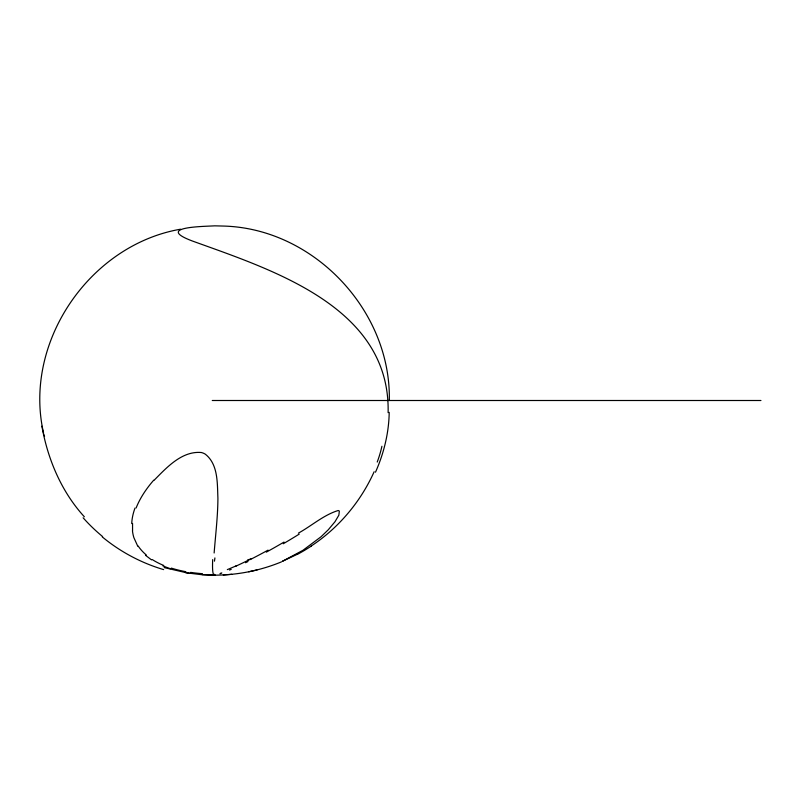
<?xml version="1.0" encoding="UTF-8"?>
<svg xmlns="http://www.w3.org/2000/svg" width="801" height="801" viewBox="0 0 801 801"><rect width="100%" height="100%" fill="white"/><g stroke="black" fill="none" stroke-linecap="round" stroke-linejoin="round"><path stroke-width="1.2" d="M388.115 412.645C390.518 307.264 273.061 270.147 192.43 241.031C154.753 226.853 203.134 226.533 214.678 225.842L223.239 226.052C313.541 228.275 391.238 310.468 389.306 400.5M132.555 523.393L132.555 530.763M214.137 552.99C215.559 534.738 217.822 516.525 217.912 498.192C217.251 483.263 218.293 464.33 205.266 454.147A13.166 12.155 14.3 0 0 201.331 452.515C181.877 450.783 166.638 467.594 154.102 480.26M374.137 471.749C360.67 501.786 338.653 527.959 311.128 546.072M298.383 533.146C311.669 525.836 323.554 515.013 338.102 510.537A13.587 4.125 -43.5 0 1 339.334 511.198L338.863 515.173L334.978 521.751L328.28 529.761L321.091 536.72L302.928 550.307L282.353 561.321L297.451 554.212M245.557 562.723L247.97 561.531M229.557 570.062L231.209 569.361M281.501 561.861C260.365 570.582 237.537 575.118 214.678 575.158M219.905 573.776L220.776 573.476M180.615 229.196C89.352 244.946 22.738 342.848 43.634 433.381M248.731 571.794L257.111 569.922M215.149 575.098L214.418 574.297M223.239 574.948L231.789 574.317M212.255 400.5L760.95 400.5M201.972 574.687L214.658 575.158L200.751 574.587L187.164 572.925L164.185 567.599M189.727 573.296L185.081 572.485M170.343 568.73L162.963 565.957M151.509 559.879L145.542 555.313M84.365 516.785C61.427 491.804 47.649 458.963 41.912 426.172M137.762 546.222L133.907 537.721A115.624 63.91 -15.9 0 1 132.465 530.783M44.065 434.803L44.556 436.325M381.917 446.257A159.419 121.722 -18.4 0 1 377.221 462.047M102.618 536.58A168.16 160.751 18.8 0 1 83.134 517.786M163.634 569.611A161.932 150.157 24.7 0 1 102.288 536.92M202.503 573.686A73.231 29.617 -1 0 1 190.608 572.385M185.872 571.694A83.674 38.678 -2.7 0 1 171.314 568.109M163.754 565.476A93.637 47.67 -5.6 0 1 152.24 559.559M146.303 554.983A104.32 56.35 -9.7 0 1 138.213 546.082M131.734 523.584A124.956 68.145 -19.9 0 1 134.999 508.074M136.13 507.964A128.871 68.445 -22.7 0 1 153.692 480.21M213.767 574.697A171.614 10.723 -79.3 0 1 212.696 559.609M214.908 557.927A174.668 6.889 -87.2 0 1 214.468 561.171M221.817 572.915A64.781 1.492 -18.1 0 1 220.595 573.256M251.284 558.677A72.571 2.553 -21.6 0 1 247.519 560.079M236.796 565.566A85.006 5.887 -27.8 0 1 227.324 569.611M249.461 559.669A91.514 8.631 -30 0 1 235.534 566.307M268.055 550.127A96.02 11.434 -31.4 0 1 250.162 559.599M284.015 542.067A97.772 13.016 -31.8 0 1 266.332 552.139M299.234 534.107A93.527 11.815 -31.7 0 1 283.254 543.759M311.188 546.162A169.081 167.079 15.8 0 1 297.511 554.312M389.196 412.355A131.124 98.593 -57.7 0 1 375.499 472.179"/></g></svg>
